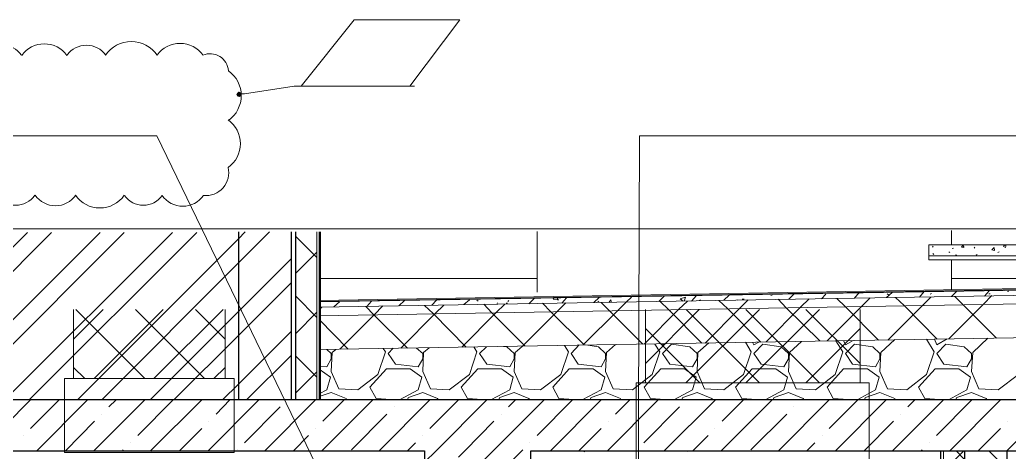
# Model space of a CAD drawing. Header units: millimetres. Extents: x -356862 to 418287, y 0 to 839748.
# Drawn here: x 327039 to 331712, y 787443 to 789484 of the extents above; entities that cross this region are included whole.
import ezdxf

# ---------------------------------------------------------------- set-up
doc = ezdxf.new("R2010")
doc.units = ezdxf.units.MM
doc.layers.add('PDF _Геометрия', color=7, linetype='Continuous', true_color=0xbababa)
doc.layers.add('PDF _Сплошная заливка', color=7, linetype='Continuous', true_color=0xf50000)

msp = doc.modelspace()

# ---------------------------------------------------------------- linework, layer by layer
at = {"layer": 'PDF _Геометрия', "color": 1, "lineweight": 20}
msp.add_lwpolyline([(328368.3816, 789170.6474), (328880.68, 789170.6474), (329117.7768, 789483.9538), (328618.18, 789483.9538)], close=True, dxfattribs=at)
for points in [[(328024.1213, 789009.0169, 0.520539923), (328024.1213, 789243.1124, 0.520570547), (327903.938, 789316.9799)], [(327710.8095, 788655.2218, 0.520540055), (327906.756, 788655.2218, 0.520570555), (328022.7677, 788787.1064, 0.520539952), (328022.5953, 789011.3896)]]:
    msp.add_lwpolyline(points, format="xyb", dxfattribs=at)
msp.add_lwpolyline([(328086.8292, 789134.6594), (328099.5308, 789134.6594), (328334.5106, 789170.6474), (328584.309, 789170.6474), (328903.9663, 789170.6474)], dxfattribs=at)
at = {"layer": 'PDF _Геометрия', "color": 251, "lineweight": 20, "true_color": 0x545454}
for points in [[(329223.6235, 785760.2643), (329213.0388, 785781.4336), (327686.7284, 788935.6675), (327593.5832, 788935.6675), (323205.1759, 788935.6675)], [(329956.0832, 786295.849), (329956.0832, 786321.2522), (329966.6679, 788935.6675), (330059.813, 788935.6675), (334901.2445, 788935.6675)]]:
    msp.add_lwpolyline(points, dxfattribs=at)
at = {"layer": 'PDF _Геометрия', "color": 7, "lineweight": 5}
for points in [[(335709.9138, 788497.4619), (335623.1195, 788497.4619), (326657.8977, 788497.4619), (326621.9098, 788641.4135), (326549.934, 788353.5103), (326513.9461, 788497.4619), (317546.6074, 788497.4619), (317459.813, 788497.4619)], [(328340.8614, 787690.9094), (328340.8614, 788482.6433)], [(328342.9784, 787690.9094), (328342.9784, 788482.6433)], [(328442.4743, 787690.9094), (328442.4743, 788482.6433)], [(334535.0147, 788497.4619), (334535.0147, 788262.482), (328453.059, 788158.7522), (328453.059, 788126.9982), (328453.059, 787690.9094), (328453.059, 788482.6433)], [(328455.1759, 787690.9094), (328455.1759, 788482.6433)], [(328459.4098, 787690.9094), (328459.4098, 788482.6433)], [(329481.8897, 788484.7603), (329481.8897, 788198.974)], [(331440.055, 788488.9941), (331440.055, 788421.2522)], [(331440.055, 788351.3933), (331440.055, 788209.5586)], [(328459.4098, 788262.482), (329481.8897, 788262.482)], [(331440.055, 788262.482), (334526.5469, 788262.482)], [(328950.5388, 787449.5788), (328950.5388, 786490.607), (329452.2526, 786490.607), (329452.2526, 787449.5788)]]:
    msp.add_lwpolyline(points, dxfattribs=at)
at = {"layer": 'PDF _Геометрия', "color": 7, "lineweight": 30}
for points in [[(317546.6074, 787449.5788), (320650.0348, 787449.5788), (320650.0348, 786490.607), (321149.6316, 786490.607), (321149.6316, 787449.5788), (324250.9421, 787449.5788), (324250.9421, 786490.607), (324750.5388, 786490.607), (324750.5388, 787449.5788), (328950.5388, 787449.5788), (328950.5388, 786490.607), (329452.2526, 786490.607), (329452.2526, 787449.5788), (334952.0509, 787449.5788), (334952.0509, 787690.9094), (334952.0509, 788497.4619)], [(334702.2526, 788497.4619), (334702.2526, 787690.9094), (317546.6074, 787690.9094)], [(328072.0106, 788482.6433), (328072.0106, 787690.9094)], [(328321.809, 787690.9094), (328321.809, 788482.6433)]]:
    msp.add_lwpolyline(points, dxfattribs=at)
at = {"layer": 'PDF _Геометрия', "lineweight": 5}
for points in [[(326901.3453, 788306.9377), (327074.934, 788480.5264)], [(326901.3453, 787963.9941), (327417.8776, 788480.5264)], [(326901.3453, 788192.6232), (327189.2485, 788480.5264)], [(326901.3453, 787849.6796), (327532.1921, 788480.5264)], [(326969.0872, 787690.9094), (327760.8211, 788480.5264)], [(327083.4018, 787690.9094), (327875.1356, 788480.5264)], [(327312.0308, 787690.9094), (328072.0106, 788450.8893), (328103.7647, 788482.6433)], [(327426.3453, 787690.9094), (328072.0106, 788336.5748), (328218.0792, 788482.6433)], [(328442.4743, 788361.978), (328342.9784, 788461.474)], [(331349.0268, 788410.6675), (331353.2606, 788414.9014)], [(331442.1719, 788404.3167), (331448.5227, 788406.4336)], [(331492.9784, 788410.6675), (331499.3292, 788412.7844)], [(331545.9018, 788410.6675), (331550.1356, 788406.4336)], [(328342.9784, 788287.8853), (328442.4743, 788387.3812)], [(331351.1437, 788381.0304), (331355.3776, 788376.7965)], [(331427.3534, 788389.4982), (331431.5872, 788385.2643)], [(331459.1074, 788374.6796), (331465.4582, 788372.5627)], [(331556.4864, 788372.5627), (331560.7203, 788376.7965)], [(331567.0711, 788370.4457), (331567.0711, 788370.4457)], [(331658.0993, 788385.2643), (331664.4501, 788389.4982)], [(327654.9743, 787690.9094), (328072.0106, 788107.9457), (328321.809, 788357.7441)], [(327767.1719, 787690.9094), (328072.0106, 787993.6312), (328321.809, 788243.4296)], [(328442.4743, 788078.3086), (328342.9784, 788179.9215)], [(329579.2687, 788171.4538), (329579.2687, 788162.9861), (329558.0993, 788165.103), (329562.3332, 788171.4538)], [(329598.3211, 788146.0506), (329621.6074, 788171.4538)], [(329699.934, 787949.1756), (329862.938, 788112.1796), (329905.2768, 788152.4014), (329928.563, 788175.6877)], [(329750.7405, 788150.2844), (329776.1437, 788173.5707)], [(330057.6961, 788154.5183), (330083.0993, 788179.9215)], [(330172.0106, 788156.6353), (330157.1921, 788167.2199), (330182.5953, 788175.6877), (330176.2445, 788156.6353)], [(330212.2324, 788156.6353), (330235.5187, 788182.0385)], [(330364.6518, 788160.8691), (330390.055, 788184.1554)], [(330434.5106, 788184.1554), (330434.5106, 788184.1554)], [(330586.93, 788182.0385), (330593.2808, 788184.1554)], [(330671.6074, 788165.103), (330697.0106, 788190.5062)], [(330826.1437, 788167.2199), (330845.1961, 788188.3893)], [(330851.5469, 787968.228), (331014.5509, 788131.232), (331054.7727, 788171.4538)], [(330980.68, 788171.4538), (331003.9663, 788194.7401)], [(331133.0993, 788173.5707), (331158.5026, 788196.857)], [(331135.2163, 788190.5062), (331141.5671, 788186.2724)], [(331139.4501, 787972.4619), (331302.4542, 788135.4659), (331342.6759, 788175.6877)], [(331372.313, 787976.6957), (331215.6598, 788135.4659), (331175.438, 788173.5707)], [(331287.6356, 788175.6877), (331310.9219, 788201.0909)], [(331338.4421, 788188.3893), (331344.7929, 788192.6232)], [(331427.3534, 787978.8127), (331590.3574, 788141.8167), (331630.5792, 788182.0385)], [(331440.055, 788177.8046), (331465.4582, 788203.2078)], [(331651.7485, 787980.9296), (331492.9784, 788139.6998), (331454.8735, 788177.8046)], [(331594.5913, 788179.9215), (331617.8776, 788205.3248)], [(331615.7606, 788190.5062), (331622.1114, 788190.5062)], [(331704.6719, 788201.0909), (331711.0227, 788203.2078)], [(328453.059, 788114.2965), (328465.7606, 788126.9982)], [(328522.9179, 788129.1151), (328548.3211, 788152.4014)], [(328550.438, 787930.1232), (328713.4421, 788091.0103), (328753.6638, 788133.349)], [(328870.0953, 787934.357), (328711.3251, 788091.0103), (328673.2203, 788131.232)], [(328677.4542, 788131.232), (328700.7405, 788156.6353)], [(328829.8735, 788133.349), (328855.2768, 788158.7522)], [(328838.3413, 787934.357), (329001.3453, 788097.3611), (329041.5671, 788137.5828)], [(329147.4138, 787938.5909), (328990.7606, 788097.3611), (328950.5388, 788135.4659)], [(328984.4098, 788137.5828), (329007.6961, 788160.8691)], [(329126.2445, 787938.5909), (329287.1316, 788101.5949), (329329.4703, 788141.8167)], [(329136.8292, 788139.6998), (329162.2324, 788162.9861)], [(329198.2203, 788160.8691), (329204.5711, 788156.6353)], [(329424.7324, 787944.9417), (329268.0792, 788101.5949), (329229.9743, 788141.8167)], [(329291.3655, 788141.8167), (329295.5993, 788148.1675)], [(329335.8211, 788146.0506), (329342.1719, 788146.0506)], [(329344.2888, 788154.5183), (329348.5227, 788158.7522)], [(329617.3735, 788148.1675), (329575.0348, 788105.8288), (329412.0308, 787942.8248), (329378.1598, 787913.1877), (329373.9259, 787824.2764), (329409.9138, 787741.7159), (329498.8251, 787737.482), (329594.0872, 787809.4578), (329630.0751, 787917.4215), (329611.0227, 787947.0586)], [(329443.7848, 788143.9336), (329469.188, 788169.3369)], [(329704.1679, 787949.1756), (329547.5147, 788105.8288), (329507.2929, 788146.0506)], [(329579.2687, 788165.103), (329583.5026, 788160.8691)], [(329769.7929, 788156.6353), (329774.0268, 788152.4014)], [(329981.4864, 787953.4094), (329824.8332, 788110.0627), (329784.6114, 788150.2844)], [(329820.5993, 788150.2844), (329831.184, 788162.9861), (329833.3009, 788150.2844)], [(329987.8372, 787953.4094), (330150.8413, 788116.4135), (330193.18, 788156.6353)], [(330260.9219, 787957.6433), (330102.1518, 788116.4135), (330064.0469, 788154.5183)], [(330248.2203, 788158.7522), (330254.5711, 788162.9861)], [(330275.7405, 787957.6433), (330438.7445, 788120.6474), (330478.9663, 788162.9861)], [(330538.2405, 787961.8772), (330381.5872, 788120.6474), (330341.3655, 788158.7522)], [(330428.1598, 788162.9861), (330430.2768, 788160.8691)], [(330451.4461, 788165.103), (330459.9138, 788165.103)], [(330563.6437, 787963.9941), (330726.6477, 788126.9982), (330766.8695, 788167.2199)], [(330817.6759, 787968.228), (330658.9058, 788124.8812), (330620.8009, 788165.103)], [(331094.9945, 787972.4619), (330938.3413, 788129.1151), (330898.1195, 788169.3369)], [(328342.9784, 788004.2159), (328442.4743, 788103.7119)], [(328590.6598, 787930.1232), (328453.059, 788069.8409)], [(327995.8009, 787690.9094), (328072.0106, 787765.0022), (328321.809, 788014.8006)], [(328971.7082, 787936.474), (328946.305, 787913.1877), (328942.0711, 787824.2764), (328978.059, 787741.7159), (329066.9703, 787737.482), (329162.2324, 787809.4578), (329198.2203, 787917.4215), (329183.4018, 787940.7078)], [(329242.6759, 787940.7078), (329210.9219, 787908.9538), (329244.7929, 787858.1474), (329352.7566, 787845.4457), (329373.9259, 787883.5506), (329373.9259, 787908.9538), (329340.055, 787940.7078), (329323.1195, 787942.8248)], [(329680.8816, 787949.1756), (329642.7768, 787908.9538), (329676.6477, 787858.1474), (329784.6114, 787845.4457), (329805.7808, 787883.5506), (329805.7808, 787908.9538), (329771.9098, 787940.7078), (329712.6356, 787949.1756)], [(329852.3534, 787951.2925), (329810.0147, 787913.1877), (329805.7808, 787824.2764), (329841.7687, 787741.7159), (329932.7969, 787737.482), (330025.9421, 787809.4578), (330061.93, 787917.4215), (330038.6437, 787953.4094)], [(330072.5147, 787955.5264), (330074.6316, 787949.1756), (330085.2163, 787955.5264)], [(330292.6759, 787959.7603), (330241.8695, 787913.1877), (330237.6356, 787824.2764), (330273.6235, 787741.7159), (330364.6518, 787737.482), (330457.7969, 787809.4578), (330493.7848, 787917.4215), (330466.2647, 787961.8772)], [(330500.1356, 787961.8772), (330506.4864, 787949.1756), (330529.7727, 787961.8772)], [(330730.8816, 787966.1111), (330673.7243, 787913.1877), (330669.4905, 787824.2764), (330705.4784, 787741.7159), (330796.5066, 787737.482), (330889.6518, 787809.4578), (330925.6397, 787917.4215), (330893.8856, 787968.228)], [(330929.8735, 787970.3449), (330938.3413, 787949.1756), (330974.3292, 787970.3449)], [(331171.2042, 787974.5788), (331105.5792, 787913.1877), (331101.3453, 787824.2764), (331137.3332, 787741.7159), (331228.3614, 787737.482), (331321.5066, 787809.4578), (331357.4945, 787917.4215), (331321.5066, 787976.6957)], [(331359.6114, 787976.6957), (331370.1961, 787949.1756), (331418.8856, 787978.8127)], [(331611.5268, 787980.9296), (331539.5509, 787913.1877), (331533.2001, 787824.2764), (331569.188, 787741.7159), (331660.2163, 787737.482), (331755.4784, 787809.4578), (331789.3493, 787917.4215), (331749.1276, 787983.0465)], [(328110.1155, 787690.9094), (328321.809, 787900.4861)], [(328442.4743, 787796.7562), (328342.9784, 787896.2522)], [(328453.059, 787849.6796), (328489.0469, 787845.4457), (328510.2163, 787883.5506), (328510.2163, 787908.9538), (328489.0469, 787928.0062)], [(328531.3856, 787928.0062), (328514.4501, 787913.1877), (328510.2163, 787824.2764), (328546.2042, 787741.7159), (328635.1155, 787737.482), (328730.3776, 787809.4578), (328766.3655, 787917.4215), (328755.7808, 787932.2401)], [(328802.3534, 787934.357), (328779.0671, 787908.9538), (328812.938, 787858.1474), (328920.9018, 787845.4457), (328942.0711, 787883.5506), (328942.0711, 787908.9538), (328912.434, 787934.357)], [(328342.9784, 787722.6635), (328442.4743, 787822.1594)], [(328453.059, 787834.8611), (328505.9824, 787796.7562), (328489.0469, 787737.482), (328453.059, 787718.4296)], [(328815.055, 787690.9094), (328721.9098, 787697.2603), (328692.2727, 787750.1836), (328770.5993, 787836.978), (328882.7969, 787836.978), (328937.8372, 787796.7562), (328920.9018, 787737.482), (328831.9905, 787690.9094)], [(329246.9098, 787690.9094), (329153.7647, 787697.2603), (329124.1276, 787750.1836), (329202.4542, 787836.978), (329314.6518, 787836.978), (329369.6921, 787796.7562), (329352.7566, 787737.482), (329263.8453, 787690.9094)], [(329678.7647, 787690.9094), (329585.6195, 787697.2603), (329555.9824, 787750.1836), (329634.309, 787836.978), (329746.5066, 787836.978), (329801.5469, 787796.7562), (329784.6114, 787737.482), (329695.7001, 787690.9094)], [(330110.6195, 787690.9094), (330017.4743, 787697.2603), (329987.8372, 787750.1836), (330066.1638, 787836.978), (330178.3614, 787836.978), (330233.4018, 787796.7562), (330216.4663, 787737.482), (330127.555, 787690.9094)], [(330542.4743, 787690.9094), (330449.3292, 787697.2603), (330419.6921, 787750.1836), (330498.0187, 787836.978), (330610.2163, 787836.978), (330665.2566, 787796.7562), (330648.3211, 787737.482), (330559.4098, 787690.9094)], [(330974.3292, 787690.9094), (330881.184, 787697.2603), (330851.5469, 787750.1836), (330929.8735, 787836.978), (331042.0711, 787836.978), (331097.1114, 787796.7562), (331080.1759, 787737.482), (330993.3816, 787690.9094)], [(331406.184, 787690.9094), (331313.0388, 787697.2603), (331283.4018, 787750.1836), (331361.7284, 787836.978), (331473.9259, 787836.978), (331528.9663, 787796.7562), (331512.0308, 787737.482), (331425.2364, 787690.9094)], [(328453.059, 787705.728), (328510.2163, 787724.7804), (328580.0751, 787697.2603), (328584.309, 787690.9094)], [(328867.9784, 787690.9094), (328874.3292, 787701.4941), (328942.0711, 787724.7804), (329011.93, 787697.2603), (329016.1638, 787690.9094)], [(329299.8332, 787690.9094), (329306.184, 787701.4941), (329373.9259, 787724.7804), (329443.7848, 787697.2603), (329448.0187, 787690.9094)], [(329731.688, 787690.9094), (329738.0388, 787701.4941), (329805.7808, 787724.7804), (329875.6397, 787697.2603), (329879.8735, 787690.9094)], [(330163.5429, 787690.9094), (330169.8937, 787701.4941), (330237.6356, 787724.7804), (330307.4945, 787697.2603), (330311.7284, 787690.9094)], [(330595.3977, 787690.9094), (330601.7485, 787701.4941), (330669.4905, 787724.7804), (330739.3493, 787697.2603), (330743.5832, 787690.9094)], [(331027.2526, 787690.9094), (331033.6034, 787701.4941), (331101.3453, 787724.7804), (331171.2042, 787697.2603), (331175.438, 787690.9094)], [(331459.1074, 787690.9094), (331465.4582, 787701.4941), (331533.2001, 787724.7804), (331603.059, 787697.2603), (331607.2929, 787690.9094)], [(326850.5388, 787449.5788), (327089.7526, 787690.9094)], [(327089.7526, 787555.4256), (327225.2364, 787690.9094)], [(327119.3897, 787449.5788), (327358.6034, 787690.9094)], [(327388.2405, 787449.5788), (327629.5711, 787690.9094)], [(327460.2163, 787657.0385), (327494.0872, 787690.9094)], [(327595.7001, 787521.5546), (327762.938, 787690.9094)], [(327657.0913, 787449.5788), (327898.4219, 787690.9094)], [(327928.059, 787449.5788), (328167.2727, 787690.9094)], [(327966.1638, 787623.1675), (328031.7888, 787690.9094)], [(328099.5308, 787487.6836), (328268.8856, 787657.0385)], [(328196.9098, 787449.5788), (328436.1235, 787690.9094)], [(328302.7566, 787690.9094), (328302.7566, 787690.9094)], [(328465.7606, 787449.5788), (328707.0913, 787690.9094)], [(328469.9945, 787589.2965), (328571.6074, 787690.9094)], [(328736.7284, 787449.5788), (328975.9421, 787690.9094)], [(328806.5872, 787657.0385), (328806.5872, 787657.0385)], [(328840.4582, 787690.9094), (328840.4582, 787690.9094)], [(328950.5388, 787396.6554), (329005.5792, 787449.5788), (329244.7929, 787690.9094)], [(328950.5388, 787127.8046), (329274.43, 787449.5788), (329515.7606, 787690.9094)], [(328975.9421, 787555.4256), (329111.4259, 787690.9094)], [(329346.4058, 787657.0385), (329380.2768, 787690.9094)], [(329481.8897, 787521.5546), (329649.1276, 787690.9094)], [(329545.3977, 787449.5788), (329784.6114, 787690.9094)], [(329814.2485, 787449.5788), (330053.4622, 787690.9094)], [(329852.3534, 787623.1675), (329920.0953, 787690.9094)], [(329985.7203, 787487.6836), (330155.0751, 787657.0385)], [(330083.0993, 787449.5788), (330324.43, 787690.9094)], [(330188.9461, 787690.9094), (330188.9461, 787690.9094)], [(330351.9501, 787449.5788), (330593.2808, 787690.9094)], [(330356.184, 787589.2965), (330457.7969, 787690.9094)], [(330622.9179, 787449.5788), (330862.1316, 787690.9094)], [(330692.7768, 787657.0385), (330692.7768, 787657.0385)], [(330726.6477, 787690.9094), (330726.6477, 787690.9094)], [(330862.1316, 787555.4256), (330997.6155, 787690.9094)], [(330891.7687, 787449.5788), (331130.9824, 787690.9094)], [(331160.6195, 787449.5788), (331401.9501, 787690.9094)], [(331232.5953, 787657.0385), (331266.4663, 787690.9094)], [(331368.0792, 787521.5546), (331535.3171, 787690.9094)], [(331431.5872, 787449.5788), (331670.8009, 787690.9094)], [(331700.438, 787449.5788), (331939.6518, 787690.9094)], [(327426.3453, 787623.1675), (327426.3453, 787623.1675)], [(328605.4784, 787453.8127), (328772.7163, 787623.1675)], [(329312.5348, 787623.1675), (329312.5348, 787623.1675)], [(330491.6679, 787453.8127), (330661.0227, 787623.1675)], [(331198.7243, 787623.1675), (331198.7243, 787623.1675)], [(327254.8735, 787449.5788), (327392.4743, 787589.2965)], [(327932.2929, 787589.2965), (327932.2929, 787589.2965)], [(329111.4259, 787419.9417), (329141.063, 787449.5788), (329278.6638, 787589.2965)], [(329818.4824, 787589.2965), (329818.4824, 787589.2965)], [(331027.2526, 787449.5788), (331164.8534, 787589.2965)], [(331704.6719, 787589.2965), (331704.6719, 787589.2965)], [(327055.8816, 787521.5546), (327055.8816, 787521.5546)], [(327792.5751, 787449.5788), (327898.4219, 787555.4256)], [(328332.3937, 787449.5788), (328402.2526, 787521.5546)], [(328436.1235, 787555.4256), (328436.1235, 787555.4256)], [(328942.0711, 787521.5546), (328942.0711, 787521.5546)], [(329678.7647, 787449.5788), (329784.6114, 787555.4256)], [(330218.5832, 787449.5788), (330290.559, 787521.5546)], [(330322.313, 787555.4256), (330322.313, 787555.4256)], [(330828.2606, 787521.5546), (330828.2606, 787521.5546)], [(331564.9542, 787449.5788), (331670.8009, 787555.4256)], [(327561.8292, 787487.6836), (327561.8292, 787487.6836)], [(328870.0953, 787449.5788), (328908.2001, 787487.6836)], [(329448.0187, 787487.6836), (329448.0187, 787487.6836)], [(330756.2848, 787449.5788), (330794.3897, 787487.6836)], [(331334.2082, 787487.6836), (331334.2082, 787487.6836)], [(327523.7243, 787449.5788), (327527.9582, 787453.8127)], [(328065.6598, 787453.8127), (328065.6598, 787453.8127)], [(329244.7929, 787286.5748), (329409.9138, 787449.5788), (329414.1477, 787453.8127)], [(329951.8493, 787453.8127), (329951.8493, 787453.8127)], [(331296.1034, 787449.5788), (331300.3372, 787453.8127)], [(331702.555, 787364.9014), (331615.7606, 787449.5788)]]:
    msp.add_lwpolyline(points, dxfattribs=at)
at = {"layer": 'PDF _Геометрия', "color": 7, "lineweight": 5}
for points in [[(334331.7888, 788351.3933), (334331.7888, 788421.2522), (331332.0913, 788421.2522), (331332.0913, 788351.3933)], [(324750.5388, 787449.5788), (328950.5388, 787449.5788), (328950.5388, 787041.0103), (324750.5388, 787041.0103)], [(329452.2526, 787449.5788), (331389.2485, 787449.5788), (331389.2485, 787041.0103), (329452.2526, 787041.0103)]]:
    msp.add_lwpolyline(points, close=True, dxfattribs=at)
at = {"layer": 'PDF _Геометрия', "lineweight": 5}
for points in [[(331495.0953, 788421.2522), (331497.2122, 788408.5506), (331486.6276, 788410.6675)], [(331641.1638, 788408.5506), (331643.2808, 788395.849), (331630.5792, 788397.9659)], [(331698.3211, 788421.2522), (331694.0872, 788408.5506), (331683.5026, 788414.9014)], [(330237.6356, 787908.9538), (330203.7647, 787940.7078), (330116.9703, 787953.4094), (330074.6316, 787908.9538), (330108.5026, 787858.1474), (330216.4663, 787845.4457), (330237.6356, 787883.5506)], [(330669.4905, 787908.9538), (330635.6195, 787940.7078), (330548.8251, 787953.4094), (330506.4864, 787908.9538), (330540.3574, 787858.1474), (330648.3211, 787845.4457), (330669.4905, 787883.5506)], [(331101.3453, 787908.9538), (331067.4743, 787940.7078), (330980.68, 787953.4094), (330938.3413, 787908.9538), (330972.2122, 787858.1474), (331080.1759, 787845.4457), (331101.3453, 787883.5506)], [(331533.2001, 787908.9538), (331499.3292, 787940.7078), (331412.5348, 787953.4094), (331370.1961, 787908.9538), (331404.0671, 787858.1474), (331512.0308, 787845.4457), (331533.2001, 787883.5506)]]:
    msp.add_lwpolyline(points, close=True, dxfattribs=at)
at = {"layer": 'PDF _Геометрия', "color": 7, "lineweight": 20}
for points in [[(331332.0913, 788370.4457), (334331.7888, 788370.4457)], [(334543.4824, 788258.2482), (328453.059, 788154.5183)], [(334543.4824, 788254.0143), (328453.059, 788152.4014)], [(334543.4824, 788230.728), (328453.059, 788126.9982)], [(334543.4824, 788190.5062), (328453.059, 788086.7764)], [(334543.4824, 788029.6191), (328453.059, 787928.0062)]]:
    msp.add_lwpolyline(points, dxfattribs=at)
at = {"layer": 'PDF _Геометрия', "color": 8, "lineweight": 18, "true_color": 0x808080}
for points in [[(327292.9784, 787976.6957), (327432.6961, 788116.4135)], [(327292.9784, 787790.4054), (327292.9784, 788116.4135)], [(327629.5711, 787790.4054), (327303.563, 788116.4135)], [(327390.3574, 787790.4054), (327716.3655, 788116.4135)], [(327911.1235, 787790.4054), (327585.1155, 788116.4135)], [(327671.9098, 787790.4054), (328000.0348, 788116.4135)], [(328008.5026, 787976.6957), (327868.7848, 788116.4135)], [(328008.5026, 787790.4054), (328008.5026, 788116.4135)], [(329994.188, 787862.3812), (330248.2203, 788116.4135)], [(329994.188, 788116.4135), (329994.188, 787771.353)], [(330184.7122, 787771.353), (330531.8897, 788116.4135)], [(330531.8897, 787771.353), (330186.8292, 788116.4135)], [(330468.3816, 787771.353), (330815.559, 788116.4135)], [(330815.559, 787771.353), (330468.3816, 788116.4135)], [(331008.2001, 787862.3812), (330752.0509, 788116.4135)], [(331008.2001, 787771.353), (331008.2001, 788116.4135)], [(330250.3372, 787771.353), (329994.188, 788027.5022)], [(330752.0509, 787771.353), (331008.2001, 788027.5022)], [(327345.9018, 787790.4054), (327292.9784, 787843.3288)], [(327955.5792, 787790.4054), (328008.5026, 787843.3288)]]:
    msp.add_lwpolyline(points, dxfattribs=at)
for points in [[(328050.8413, 787441.1111), (327250.6397, 787441.1111), (327250.6397, 787790.4054), (328050.8413, 787790.4054)], [(331050.5388, 787371.2522), (329949.7324, 787371.2522), (329949.7324, 787771.353), (331050.5388, 787771.353)]]:
    msp.add_lwpolyline(points, close=True, dxfattribs=at)
at = {"layer": 'PDF _Геометрия', "color": 254, "lineweight": 5, "true_color": 0xdcdcdc}
for points in [[(327661.3251, 787445.3449), (327661.3251, 787445.3449)], [(328281.5872, 787449.5788), (328281.5872, 787449.5788)], [(329672.4138, 787447.4619), (329672.4138, 787447.4619)], [(329708.4018, 787449.5788), (329706.2848, 787445.3449), (329702.0509, 787449.5788)], [(330191.063, 787445.3449), (330191.063, 787445.3449)]]:
    msp.add_lwpolyline(points, dxfattribs=at)
at = {"layer": 'PDF _Геометрия', "color": 161, "lineweight": 30, "true_color": 0x7f9fff}
msp.add_lwpolyline([(331452.7566, 782669.5385), (331389.2485, 782669.5385), (331389.2485, 787449.5788), (331501.4461, 787449.5788)], dxfattribs=at)
at = {"layer": 'PDF _Геометрия', "color": 161, "lineweight": 9, "true_color": 0x7f9fff}
for points in [[(331497.2122, 787449.5788), (331401.9501, 787354.3167)], [(331501.4461, 787409.357), (331461.2243, 787449.5788)]]:
    msp.add_lwpolyline(points, dxfattribs=at)
msp.add_lwpolyline([(331501.4461, 782669.5385), (331401.9501, 782669.5385), (331401.9501, 787449.5788), (331501.4461, 787449.5788)], close=True, dxfattribs=at)
at = {"layer": 'PDF _Геометрия', "color": 8, "lineweight": 30, "true_color": 0x767676}
msp.add_lwpolyline([(331501.4461, 787449.5788), (331501.4461, 781729.6191), (331702.555, 781729.6191), (331702.555, 787449.5788)], dxfattribs=at)
at = {"layer": 'PDF _Геометрия', "color": 1, "lineweight": 20}
for centre, radius, start, end in [((326955.6233, 789253.0851), 111.1391, 35.0024452, 144.9975548), ((327154.6238, 789240.3835), 130.1915, 35.0024452, 144.9975548), ((327353.6233, 789253.0851), 111.1391, 35.0024452, 144.9975548), ((327565.3255, 789231.9157), 149.244, 35.0024495, 144.9975505), ((327796.0811, 789240.3835), 132.3085, 35.002449, 144.997551), ((327019.1335, 788719.5958), 111.1391, 215.0024452, 324.9975548), ((327207.5493, 788723.8296), 117.4899, 215.0024296, 324.9975704), ((327417.1346, 788736.5334), 140.7762, 215.0024312, 324.9975688), ((327622.4849, 788717.4789), 109.0222, 215.0024326, 324.9975674)]:
    msp.add_arc(centre, radius, start, end, dxfattribs=at)
at = {"layer": 'PDF _Сплошная заливка', "color": 1, "transparency": 33554559}
for points in [[(328065.6598, 789138.8933), (328074.1276, 789132.5425), (328061.4259, 789130.4256)], [(328061.4259, 789130.4256), (328067.7768, 789121.9578), (328074.1276, 789132.5425)], [(328072.0106, 789145.2441), (328065.6598, 789138.8933), (328074.1276, 789132.5425)], [(328067.7768, 789121.9578), (328074.1276, 789132.5425), (328076.2445, 789119.8409)], [(328074.1276, 789132.5425), (328082.5953, 789141.0103), (328072.0106, 789145.2441)], [(328086.8292, 789134.6594), (328074.1276, 789132.5425), (328082.5953, 789141.0103)], [(328084.7122, 789124.0748), (328086.8292, 789134.6594), (328074.1276, 789132.5425)], [(328074.1276, 789132.5425), (328076.2445, 789119.8409), (328084.7122, 789124.0748)]]:
    msp.add_solid(points, dxfattribs=at)

doc.saveas('drawing.dxf')
